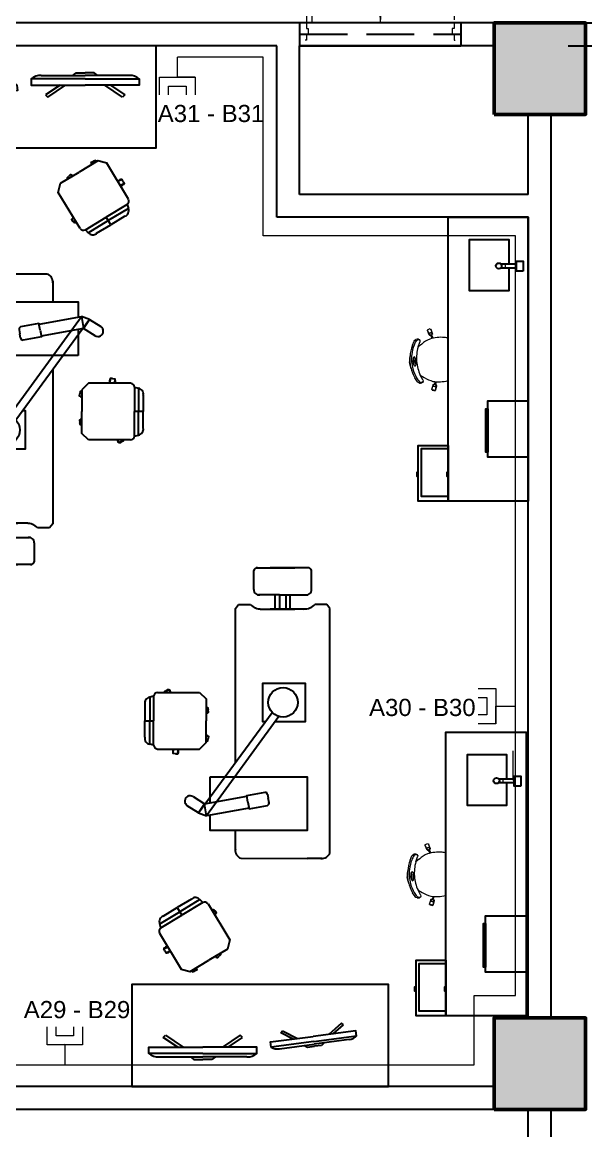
# Model space of a CAD drawing. Header units: millimetres. Extents: x 521 to 148073, y -17811 to 32040.
# Drawn here: x 51374 to 56441, y 11518 to 21481 of the extents above; entities that cross this region are included whole.
import ezdxf

# ---------------------------------------------------------------- set-up
doc = ezdxf.new("R2010")
doc.units = ezdxf.units.MM
doc.linetypes.add('DGN Style 2', pattern=[0.41784, 0.250704, -0.167136])
doc.linetypes.add('DGN Style 3', pattern=[0.584976, 0.41784, -0.167136])
for name, color, linetype, lineweight in [('ATK313', 1, 'DGN Style 2', 0), ('nabytek', 7, 'Continuous', 30), ('OAP220', 1, 'Continuous', 30), ('OAP280', 2, 'Continuous', 53), ('RC2.', 150, 'Continuous', 20)]:
    doc.layers.add(name, color=color, linetype=linetype, lineweight=lineweight)
doc.styles.add('PDF Arial', font='arial.ttf')

# ---------------------------------------------------------------- blocks, each defined once
blk = doc.blocks.new('*U27')
at = {"layer": 'ATK313', "flags": 128}
for points in [[(0.5863, 0.485), (0.5307, 0.4622), (0.5118, 0.5085), (0.4979, 0.5028), (0.4789, 0.5491), (0.4928, 0.5547), (0.4739, 0.601), (0.5294, 0.6238), (0.5863, 0.485)], [(0.5307, 0.4622), (0.4845, 0.4433), (0.729, -0.1536), (0.7753, -0.1346), (0.5307, 0.4622)], [(-0.7185, -0.0497), (-0.6629, -0.0269), (-0.6819, 0.0193), (-0.668, 0.025), (-0.687, 0.0713), (-0.7008, 0.0656), (-0.7198, 0.1119), (-0.7753, 0.0891), (-0.7185, -0.0497)], [(-0.3721, -0.6048), (-0.4184, -0.6238), (-0.6629, -0.0269), (-0.6167, -0.008), (-0.3721, -0.6048)]]:
    blk.add_lwpolyline(points, close=True, dxfattribs=at)
at = {"layer": 'ATK313'}
blk.add_arc((-0.6645, -0.0255), 0.6459, 292.36096, 22.12061, dxfattribs=at)
at = {"layer": 'ATK313', "extrusion": (0, 0, -1)}
blk.add_arc((-0.5309, 0.4643), 0.6459, 247.79626, 337.55591, dxfattribs=at)
blk = doc.blocks.new('AP1190-2_1')
at = {"layer": 'ATK313', "rotation": 67.71764840910753}
blk.add_blockref('*U27', (0.3765, 0.6836), dxfattribs=at)
blk = doc.blocks.new('*U25')
at = {"layer": 'OAP220', "linetype": 'DGN Style 3', "lineweight": 30}
blk.add_line((0.6685, -0.4092), (-0.1296, 0.7531), dxfattribs=at)
at = {"layer": 'ATK313', "rotation": 214.477440899856}
blk.add_blockref('AP1190-2_1', (-0.0884, 0.7814), dxfattribs=at)
blk = doc.blocks.new('AP1190')
at = {"layer": 'OAP220', "linetype": 'DGN Style 3', "lineweight": 30, "rotation": 55.52255910014399}
blk.add_blockref('*U25', (0.6942, -0.2195), dxfattribs=at)
blk = doc.blocks.new('*U114')
at = {"layer": 'nabytek'}
for p, q in [((-58.2, 2137.3), (-58.2, 2306.6)), ((-33.4, 2330.6), (312.2, 2330.6)), ((435.9, 2330.6), (90.3, 2330.6)), ((460.7, 2137.3), (460.7, 2306.6)), ((-224.1, 1966.3), (-195.1, 2000.8)), ((-195.1, 2000.8), (-87.8, 2000.8)), ((132.8, 2087.1), (-16, 2087.1)), ((132.8, 1961), (132.8, 2087.1)), ((172.3, 2087.1), (132.8, 2087.1)), ((172.3, 2087.1), (172.3, 1961)), ((172.3, 2087.1), (312.2, 2087.1)), ((230.2, 2087.1), (230.2, 1961)), ((269.8, 1961), (269.8, 2087.1)), ((269.8, 2087.1), (418.5, 2087.1)), ((597.6, 2000.8), (490.3, 2000.8)), ((626.6, 1966.3), (597.6, 2000.8)), ((-224.1, 579.7), (-224.1, 1966.3)), ((-0.5, 1961), (312.2, 1961)), ((403.1, 1961), (90.3, 1961)), ((90.3, 1961), (269.8, 1961)), ((312.2, 1961), (132.8, 1961)), ((172.3, 1961), (204.6, 1961)), ((626.6, -229.5), (626.6, 1966.3)), ((-924.2, 1211.9), (-545.9, 1211.9)), ((-815.2, 1235.2), (-808.8, 1215.3)), ((-807.6, 1211.9), (-808.8, 1215.3)), ((-545.9, 1211.9), (-484.9, 1153.1)), ((-1037.7, 1105.9), (-1037.7, 957.1)), ((-959, 1177), (-994.2, 1167.8)), ((-994.2, 1167.8), (-994.2, 957.1)), ((-959, 1177), (-959, 957.1)), ((-484.9, 1153.1), (-484.9, 957.1)), ((-553.8, 128.4), (106.6, 1032.5)), ((-473.2, 1074.8), (-468.9, 1054.4)), ((-464.6, 1033.9), (-468.9, 1054.4)), ((-1037.7, 808.4), (-1037.7, 957.1)), ((-1037.7, 957.1), (-959, 957.1)), ((-994.2, 746.4), (-994.2, 957.1)), ((-959, 737.3), (-959, 957.1)), ((-484.9, 761.1), (-484.9, 957.1)), ((167.8, 994.6), (-482.2, 101.9)), ((-471.5, 777.3), (-468.4, 798)), ((-465.3, 818.7), (-468.4, 798)), ((-959, 737.3), (-994.2, 746.4)), ((-924.2, 702.4), (-545.9, 702.4)), ((-545.9, 702.4), (-484.9, 761.1)), ((-451.3, 369.2), (-451.3, 452.2)), ((-451.3, 452.2), (-424.9, 452.2)), ((-224.1, 452.2), (-224.1, 456.4)), ((-501.9, 210.1), (-120.5, 279.6)), ((-482.2, 101.9), (-501.9, 210.1)), ((65.5, 296.1), (72.2, 259.3)), ((78.9, 222.5), (72.2, 259.3)), ((-553.8, 128.4), (-482.2, 101.9)), ((-100.8, 171.4), (-482.2, 101.9)), ((-99.9, 166.4), (-100.8, 171.4)), ((-224.1, -219), (-224.1, -29.1)), ((-174, -279.5), (421.4, -279.6)), ((555.4, -279.6), (421.4, -279.6)), ((-618.7, -645.2), (-746.1, -721.9)), ((-543.2, -650.5), (-723.7, -759.2)), ((-517.2, -675.9), (-705.5, -789.3)), ((-517.2, -675.9), (-543.2, -650.5)), ((-469.3, -687.8), (-274.2, -1011.8)), ((-904.2, -867.8), (-723.7, -759.2)), ((-893.9, -902.7), (-705.5, -789.3)), ((-873.6, -798.6), (-746.1, -721.9)), ((-746.1, -721.9), (-705.5, -789.3)), ((-409.2, -787.7), (-406.8, -784.9)), ((-393.1, -769.1), (-406.8, -784.9)), ((-893.9, -902.7), (-904.2, -867.8)), ((-905.8, -950.6), (-710.7, -1274.6)), ((-293.1, -1094.4), (-461, -1195.5)), ((-274.2, -1011.8), (-293.1, -1094.4)), ((-628.9, -1296.6), (-461, -1195.5)), ((-384.8, -1173.3), (-369.4, -1159.1)), ((-354.1, -1144.8), (-369.4, -1159.1)), ((-710.7, -1274.6), (-628.9, -1296.6)), ((-608.1, -1299.7), (-588.8, -1291.7)), ((-569.5, -1283.7), (-588.8, -1291.7)), ((729.8, -1760.6), (616.6, -1861.3)), ((654.9, -1856.3), (749, -1775.1)), ((749, -1775.1), (729.8, -1760.6)), ((-872.5, -1889.6), (-851.1, -1868.6)), ((-742.2, -1975.4), (-872.5, -1889.6)), ((-851.1, -1868.6), (-693.8, -1975.4)), ((-180.9, -1868.6), (-338.1, -1975.4)), ((-289.7, -1975.4), (-159.4, -1889.6)), ((-159.4, -1889.6), (-180.9, -1868.6)), ((91.6, -1930.1), (476.1, -1879.7)), ((185.4, -1848.9), (200.2, -1830)), ((297.2, -1903.2), (185.4, -1848.9)), ((200.2, -1830), (335.5, -1898.2)), ((860.5, -1829.4), (476.1, -1879.7)), ((-1002.4, -1975.4), (-516, -1975.4)), ((-29.6, -1975.4), (-516, -1975.4)), ((171.9, -1990.6), (485.2, -1949.5)), ((396.4, -1961.1), (424.1, -1977.3)), ((424.1, -1977.3), (487.8, -1969)), ((798.5, -1908.4), (485.2, -1949.5)), ((551.4, -1960.6), (487.8, -1969)), ((574, -1937.9), (551.4, -1960.6)), ((-912.5, -2063.6), (-516, -2063.6)), ((-628.3, -2063.6), (-596.5, -2088.3)), ((-596.5, -2088.3), (-516, -2088.3)), ((-119.5, -2063.6), (-516, -2063.6)), ((-435.5, -2088.3), (-516, -2088.3)), ((-403.7, -2063.6), (-435.5, -2088.3))]:
    blk.add_line(p, q, dxfattribs=at)
for points in [[(43.4, 945.9), (23.7, 945.9), (23.7, 1296), (405, 1296), (405, 945.9), (132.4, 945.9)], [(-853.5, 1211.9), (-856.7, 1221.8), (-815.2, 1235.2), (-808.8, 1215.3)], [(-807.6, 1211.9), (-808.8, 1215.3)], [(-485.2, 1029.5), (-464.6, 1033.9), (-468.9, 1054.4)], [(-484.9, 1072.4), (-473.2, 1074.8), (-468.9, 1054.4)], [(-484.9, 821.7), (-465.3, 818.7), (-468.4, 798)], [(-484.9, 779.4), (-471.5, 777.3), (-468.4, 798)], [(-761.6, 660.1), (-782.5, 661.1), (-780.4, 702.4)], [(-761.6, 660.1), (-740.7, 659.1), (-738.5, 702.4)], [(-424.9, 452.2), (421.4, 452.2), (421.4, -29.1), (-451.3, -29.1), (-451.3, 107.5)], [(-451.3, 219.3), (-451.3, 369.2)], [(-110.7, 225.9), (-121.6, 285.5), (42.8, 315.5)], [(-604.3, 275.2), (-501.9, 210.1), (-553.8, 128.4), (-656.2, 193.5)], [(-110.7, 225.9), (-99.9, 166.4), (64.5, 196.3)], [(65.5, 296.1), (72.2, 259.3)], [(78.9, 222.5), (72.2, 259.3)], [(-432.8, -748.4), (-426, -740.5), (-393.1, -769.1), (-406.8, -784.9)], [(-409.2, -787.7), (-406.8, -784.9)], [(-858.2, -1111.7), (-868.1, -1093.2), (-831.7, -1073.7)], [(-858.2, -1111.7), (-848.3, -1130.1), (-810.1, -1109.6)], [(-399.1, -1157.9), (-384.8, -1173.3), (-369.4, -1159.1)], [(-362.3, -1136.1), (-354.1, -1144.8), (-369.4, -1159.1)], [(-613.3, -1287.2), (-608.1, -1299.7), (-588.8, -1291.7)], [(-577, -1265.4), (-569.5, -1283.7), (-588.8, -1291.7)], [(482, -1925), (97.6, -1975.4), (91.6, -1930.1), (476.1, -1879.7)], [(482, -1925), (866.4, -1874.6), (860.5, -1829.4), (476.1, -1879.7)], [(-516, -2032.6), (-1002.4, -2032.6), (-1002.4, -1975.4), (-516, -1975.4)], [(-516, -2032.6), (-29.6, -2032.6), (-29.6, -1975.4), (-516, -1975.4)]]:
    blk.add_lwpolyline(points, dxfattribs=at)
blk.add_lwpolyline([(-1154, -2330.9), (1154, -2330.9), (1154, -1412.1), (-1154, -1412.1)], close=True, dxfattribs=at)
blk.add_circle((204.6, 1122.2), 132.9, dxfattribs=at)
for centre, radius, start, end in [((-29.2, 2301.5), 29.4, 81.94069, 170.02814), ((431.8, 2301.5), 29.4, 9.97186, 98.05931), ((-10, 2135), 48.2, 177.17227, 277.15191), ((412.5, 2135), 48.2, 262.84809, 2.82773), ((4.6, 2087.9), 127, 223.30853, 272.32265), ((397.9, 2087.9), 127, 267.67735, 316.69147), ((-919.4, 1172.2), 39.9, 96.84241, 173.15759), ((-826.5, 1199.5), 36, 75.97418, 139.9989), ((-985.1, 1115.1), 53.5, 99.83379, 189.94709), ((-488.2, 1040.5), 36, 69.91397, 84.77013), ((-492.1, 1059.2), 36, 283.38062, 313.9387), ((-985.1, 799.1), 53.5, 170.05291, 260.16621), ((-491.3, 791.8), 36, 49.41523, 79.75122), ((-919.4, 742), 39.9, 186.84241, 263.15759), ((-750.9, 681.5), 36, 145.13724, 209.16196), ((-770, 682.4), 36, 325.13724, 29.16196), ((-488.5, 810.7), 36, 275.65957, 293.43995), ((-546.5, 764.1), 61.7, 357.26766, 2.73234), ((40.6, 290), 25.6, 6.90443, 85.02425), ((-630.3, 234.3), 48.4, 57.58337, 237.58337), ((53.5, 219.4), 25.6, 295.63371, 13.75353), ((-150.3, -208.9), 74.5, 172.18687, 251.43755), ((556, -205.8), 74.5, 262.18687, 341.43755), ((-583.6, -685.5), 53.5, 40.88024, 130.99353), ((-500.8, -712.3), 39.9, 37.88885, 114.20403), ((-429.5, -777.9), 36, 17.02062, 81.04534), ((-854.3, -848.5), 53.5, 111.09935, 201.21265), ((-869.4, -934.2), 39.9, 127.88885, 204.20403), ((-834.4, -1109.7), 36, 86.18368, 150.20841), ((-843.4, -1092.9), 36, 266.18368, 330.20841), ((-377.2, -1136.6), 36, 224.42707, 254.98514), ((-391.2, -1149.7), 36, 10.96041, 25.81658), ((-658.2, -1242.3), 61.7, 298.3141, 303.77878), ((-588.3, -1268), 36, 216.70601, 234.48639), ((-605.9, -1275.3), 36, 350.46167, 20.79766), ((790.8, -1808), 100.8, 274.39525, 318.5955), ((153.4, -1891.5), 100.8, 236.33673, 280.53698), ((-919.3, -1937.4), 126.4, 228.87062, 273.07086), ((-112.7, -1937.4), 126.4, 266.92914, 311.12938)]:
    blk.add_arc(centre, radius, start, end, dxfattribs=at)
blk = doc.blocks.new('*U113')
at = {"layer": 'nabytek', "color": 0, "linetype": 'ByBlock', "lineweight": -2, "transparency": 16777216}
blk.add_blockref('*U114', (0, 0), dxfattribs=at)
blk = doc.blocks.new('*U117')
at = {"layer": 'nabytek'}
for p, q in [((-58.2, 2137.3), (-58.2, 2306.6)), ((-33.4, 2330.6), (312.2, 2330.6)), ((435.9, 2330.6), (90.3, 2330.6)), ((460.7, 2137.3), (460.7, 2306.6)), ((-224.1, 1966.3), (-195.1, 2000.8)), ((-195.1, 2000.8), (-87.8, 2000.8)), ((132.8, 2087.1), (-16, 2087.1)), ((132.8, 1961), (132.8, 2087.1)), ((172.3, 2087.1), (132.8, 2087.1)), ((172.3, 2087.1), (172.3, 1961)), ((172.3, 2087.1), (312.2, 2087.1)), ((230.2, 2087.1), (230.2, 1961)), ((269.8, 1961), (269.8, 2087.1)), ((269.8, 2087.1), (418.5, 2087.1)), ((597.6, 2000.8), (490.3, 2000.8)), ((626.6, 1966.3), (597.6, 2000.8)), ((-224.1, 579.7), (-224.1, 1966.3)), ((-0.5, 1961), (312.2, 1961)), ((403.1, 1961), (90.3, 1961)), ((90.3, 1961), (269.8, 1961)), ((312.2, 1961), (132.8, 1961)), ((172.3, 1961), (204.6, 1961)), ((626.6, -229.5), (626.6, 1966.3)), ((-924.2, 1211.9), (-545.9, 1211.9)), ((-815.2, 1235.2), (-808.8, 1215.3)), ((-807.6, 1211.9), (-808.8, 1215.3)), ((-545.9, 1211.9), (-484.9, 1153.1)), ((-1037.7, 1105.9), (-1037.7, 957.1)), ((-959, 1177), (-994.2, 1167.8)), ((-994.2, 1167.8), (-994.2, 957.1)), ((-959, 1177), (-959, 957.1)), ((-484.9, 1153.1), (-484.9, 957.1)), ((-553.8, 128.4), (106.6, 1032.5)), ((-473.2, 1074.8), (-468.9, 1054.4)), ((-464.6, 1033.9), (-468.9, 1054.4)), ((-1037.7, 808.4), (-1037.7, 957.1)), ((-1037.7, 957.1), (-959, 957.1)), ((-994.2, 746.4), (-994.2, 957.1)), ((-959, 737.3), (-959, 957.1)), ((-484.9, 761.1), (-484.9, 957.1)), ((167.8, 994.6), (-482.2, 101.9)), ((-471.5, 777.3), (-468.4, 798)), ((-465.3, 818.7), (-468.4, 798)), ((-959, 737.3), (-994.2, 746.4)), ((-924.2, 702.4), (-545.9, 702.4)), ((-545.9, 702.4), (-484.9, 761.1)), ((-451.3, 369.2), (-451.3, 452.2)), ((-451.3, 452.2), (-424.9, 452.2)), ((-224.1, 452.2), (-224.1, 456.4)), ((-501.9, 210.1), (-120.5, 279.6)), ((-482.2, 101.9), (-501.9, 210.1)), ((65.5, 296.1), (72.2, 259.3)), ((78.9, 222.5), (72.2, 259.3)), ((-553.8, 128.4), (-482.2, 101.9)), ((-100.8, 171.4), (-482.2, 101.9)), ((-99.9, 166.4), (-100.8, 171.4)), ((-224.1, -219), (-224.1, -29.1)), ((-174, -279.5), (421.4, -279.6)), ((555.4, -279.6), (421.4, -279.6)), ((-618.7, -645.2), (-746.1, -721.9)), ((-543.2, -650.5), (-723.7, -759.2)), ((-517.2, -675.9), (-705.5, -789.3)), ((-517.2, -675.9), (-543.2, -650.5)), ((-469.3, -687.8), (-274.2, -1011.8)), ((-904.2, -867.8), (-723.7, -759.2)), ((-893.9, -902.7), (-705.5, -789.3)), ((-873.6, -798.6), (-746.1, -721.9)), ((-746.1, -721.9), (-705.5, -789.3)), ((-409.2, -787.7), (-406.8, -784.9)), ((-393.1, -769.1), (-406.8, -784.9)), ((-893.9, -902.7), (-904.2, -867.8)), ((-905.8, -950.6), (-710.7, -1274.6)), ((-293.1, -1094.4), (-461, -1195.5)), ((-274.2, -1011.8), (-293.1, -1094.4)), ((-628.9, -1296.6), (-461, -1195.5)), ((-384.8, -1173.3), (-369.4, -1159.1)), ((-354.1, -1144.8), (-369.4, -1159.1)), ((-710.7, -1274.6), (-628.9, -1296.6)), ((-608.1, -1299.7), (-588.8, -1291.7)), ((-569.5, -1283.7), (-588.8, -1291.7)), ((729.8, -1760.6), (616.6, -1861.3)), ((654.9, -1856.3), (749, -1775.1)), ((749, -1775.1), (729.8, -1760.6)), ((-872.5, -1889.6), (-851.1, -1868.6)), ((-742.2, -1975.4), (-872.5, -1889.6)), ((-851.1, -1868.6), (-693.8, -1975.4)), ((-180.9, -1868.6), (-338.1, -1975.4)), ((-289.7, -1975.4), (-159.4, -1889.6)), ((-159.4, -1889.6), (-180.9, -1868.6)), ((91.6, -1930.1), (476.1, -1879.7)), ((185.4, -1848.9), (200.2, -1830)), ((297.2, -1903.2), (185.4, -1848.9)), ((200.2, -1830), (335.5, -1898.2)), ((860.5, -1829.4), (476.1, -1879.7)), ((-1002.4, -1975.4), (-516, -1975.4)), ((-29.6, -1975.4), (-516, -1975.4)), ((171.9, -1990.6), (485.2, -1949.5)), ((396.4, -1961.1), (424.1, -1977.3)), ((424.1, -1977.3), (487.8, -1969)), ((798.5, -1908.4), (485.2, -1949.5)), ((551.4, -1960.6), (487.8, -1969)), ((574, -1937.9), (551.4, -1960.6)), ((-912.5, -2063.6), (-516, -2063.6)), ((-628.3, -2063.6), (-596.5, -2088.3)), ((-596.5, -2088.3), (-516, -2088.3)), ((-119.5, -2063.6), (-516, -2063.6)), ((-435.5, -2088.3), (-516, -2088.3)), ((-403.7, -2063.6), (-435.5, -2088.3))]:
    blk.add_line(p, q, dxfattribs=at)
for points in [[(43.4, 945.9), (23.7, 945.9), (23.7, 1296), (405, 1296), (405, 945.9), (132.4, 945.9)], [(-853.5, 1211.9), (-856.7, 1221.8), (-815.2, 1235.2), (-808.8, 1215.3)], [(-807.6, 1211.9), (-808.8, 1215.3)], [(-485.2, 1029.5), (-464.6, 1033.9), (-468.9, 1054.4)], [(-484.9, 1072.4), (-473.2, 1074.8), (-468.9, 1054.4)], [(-484.9, 821.7), (-465.3, 818.7), (-468.4, 798)], [(-484.9, 779.4), (-471.5, 777.3), (-468.4, 798)], [(-761.6, 660.1), (-782.5, 661.1), (-780.4, 702.4)], [(-761.6, 660.1), (-740.7, 659.1), (-738.5, 702.4)], [(-424.9, 452.2), (421.4, 452.2), (421.4, -29.1), (-451.3, -29.1), (-451.3, 107.5)], [(-451.3, 219.3), (-451.3, 369.2)], [(-110.7, 225.9), (-121.6, 285.5), (42.8, 315.5)], [(-604.3, 275.2), (-501.9, 210.1), (-553.8, 128.4), (-656.2, 193.5)], [(-110.7, 225.9), (-99.9, 166.4), (64.5, 196.3)], [(65.5, 296.1), (72.2, 259.3)], [(78.9, 222.5), (72.2, 259.3)], [(-432.8, -748.4), (-426, -740.5), (-393.1, -769.1), (-406.8, -784.9)], [(-409.2, -787.7), (-406.8, -784.9)], [(-858.2, -1111.7), (-868.1, -1093.2), (-831.7, -1073.7)], [(-858.2, -1111.7), (-848.3, -1130.1), (-810.1, -1109.6)], [(-399.1, -1157.9), (-384.8, -1173.3), (-369.4, -1159.1)], [(-362.3, -1136.1), (-354.1, -1144.8), (-369.4, -1159.1)], [(-613.3, -1287.2), (-608.1, -1299.7), (-588.8, -1291.7)], [(-577, -1265.4), (-569.5, -1283.7), (-588.8, -1291.7)], [(482, -1925), (97.6, -1975.4), (91.6, -1930.1), (476.1, -1879.7)], [(482, -1925), (866.4, -1874.6), (860.5, -1829.4), (476.1, -1879.7)], [(-516, -2032.6), (-1002.4, -2032.6), (-1002.4, -1975.4), (-516, -1975.4)], [(-516, -2032.6), (-29.6, -2032.6), (-29.6, -1975.4), (-516, -1975.4)]]:
    blk.add_lwpolyline(points, dxfattribs=at)
blk.add_lwpolyline([(-1154, -2330.9), (1154, -2330.9), (1154, -1412.1), (-1154, -1412.1)], close=True, dxfattribs=at)
blk.add_circle((204.6, 1122.2), 132.9, dxfattribs=at)
for centre, radius, start, end in [((-29.2, 2301.5), 29.4, 81.94069, 170.02814), ((431.8, 2301.5), 29.4, 9.97186, 98.05931), ((-10, 2135), 48.2, 177.17227, 277.15191), ((412.5, 2135), 48.2, 262.84809, 2.82773), ((4.6, 2087.9), 127, 223.30853, 272.32265), ((397.9, 2087.9), 127, 267.67735, 316.69147), ((-919.4, 1172.2), 39.9, 96.84241, 173.15759), ((-826.5, 1199.5), 36, 75.97418, 139.9989), ((-985.1, 1115.1), 53.5, 99.83379, 189.94709), ((-488.2, 1040.5), 36, 69.91397, 84.77013), ((-492.1, 1059.2), 36, 283.38062, 313.9387), ((-985.1, 799.1), 53.5, 170.05291, 260.16621), ((-491.3, 791.8), 36, 49.41523, 79.75122), ((-919.4, 742), 39.9, 186.84241, 263.15759), ((-750.9, 681.5), 36, 145.13724, 209.16196), ((-770, 682.4), 36, 325.13724, 29.16196), ((-488.5, 810.7), 36, 275.65957, 293.43995), ((-546.5, 764.1), 61.7, 357.26766, 2.73234), ((40.6, 290), 25.6, 6.90443, 85.02425), ((-630.3, 234.3), 48.4, 57.58337, 237.58337), ((53.5, 219.4), 25.6, 295.63371, 13.75353), ((-150.3, -208.9), 74.5, 172.18687, 251.43755), ((556, -205.8), 74.5, 262.18687, 341.43755), ((-583.6, -685.5), 53.5, 40.88024, 130.99353), ((-500.8, -712.3), 39.9, 37.88885, 114.20403), ((-429.5, -777.9), 36, 17.02062, 81.04534), ((-854.3, -848.5), 53.5, 111.09935, 201.21265), ((-869.4, -934.2), 39.9, 127.88885, 204.20403), ((-834.4, -1109.7), 36, 86.18368, 150.20841), ((-843.4, -1092.9), 36, 266.18368, 330.20841), ((-377.2, -1136.6), 36, 224.42707, 254.98514), ((-391.2, -1149.7), 36, 10.96041, 25.81658), ((-658.2, -1242.3), 61.7, 298.3141, 303.77878), ((-588.3, -1268), 36, 216.70601, 234.48639), ((-605.9, -1275.3), 36, 350.46167, 20.79766), ((790.8, -1808), 100.8, 274.39525, 318.5955), ((153.4, -1891.5), 100.8, 236.33673, 280.53698), ((-919.3, -1937.4), 126.4, 228.87062, 273.07086), ((-112.7, -1937.4), 126.4, 266.92914, 311.12938)]:
    blk.add_arc(centre, radius, start, end, dxfattribs=at)
blk = doc.blocks.new('*U116')
at = {"layer": 'nabytek', "color": 0, "linetype": 'ByBlock', "lineweight": -2, "transparency": 16777216}
blk.add_blockref('*U117', (0, 0), dxfattribs=at)

msp = doc.modelspace()

# ---------------------------------------------------------------- linework, layer by layer
at = {"layer": 'nabytek'}
for p, q in [((55059.8, 18178.1), (55086, 18171.9)), ((55039.5, 13551.3), (55065.8, 13545.1))]:
    msp.add_line(p, q, dxfattribs=at)
for points in [[(55924.4, 17177.4), (55204, 17177.4), (55204, 19727), (55924.4, 19727)], [(55877.4, 19241.9), (55817, 19241.9), (55817, 19332.6), (55877.4, 19332.6)], [(55924.4, 17571.3), (55559.8, 17571.3), (55559.8, 18076.9), (55924.4, 18076.9)], [(55559.8, 17615.9), (55543, 17615.9), (55543, 18006.3), (55559.8, 18006.3)], [(55204, 17177.4), (54935.3, 17177.4), (54935.3, 17677.1), (55204, 17677.1)], [(55204, 17218.6), (54963.3, 17218.6), (54963.3, 17649.1), (55204, 17649.1)], [(54935.3, 17434.9), (54921.5, 17434.9), (54921.5, 17402), (54935.3, 17402)], [(55204, 17434.9), (55190.3, 17434.9), (55190.3, 17402), (55204, 17402)], [(55904.2, 12550.6), (55183.8, 12550.6), (55183.8, 15100.3), (55904.2, 15100.3)], [(55857.2, 14615.2), (55796.7, 14615.2), (55796.7, 14705.8), (55857.2, 14705.8)], [(55539.5, 12989.1), (55522.7, 12989.1), (55522.7, 13379.5), (55539.5, 13379.5)], [(55904.2, 12944.5), (55539.5, 12944.5), (55539.5, 13450.1), (55904.2, 13450.1)], [(55183.8, 12550.6), (54915, 12550.6), (54915, 13050.4), (55183.8, 13050.4)], [(55183.8, 12591.8), (54943, 12591.8), (54943, 13022.4), (55183.8, 13022.4)], [(54915, 12808.1), (54901.3, 12808.1), (54901.3, 12775.2), (54915, 12775.2)], [(55183.8, 12808.1), (55170, 12808.1), (55170, 12775.2), (55183.8, 12775.2)]]:
    msp.add_lwpolyline(points, close=True, dxfattribs=at)
for points in [[(55748.9, 19270.2), (55748.9, 19066.6), (55396.4, 19066.6), (55396.4, 19526.9), (55748.9, 19526.9), (55748.9, 19307.9)], [(55817, 19270.2), (55674.2, 19270.2)], [(55677, 19307.9), (55817, 19307.9)], [(55728.7, 14643.4), (55728.7, 14439.8), (55376.1, 14439.8), (55376.1, 14900.1), (55728.7, 14900.1), (55728.7, 14681.1)], [(55656.7, 14681.1), (55796.7, 14681.1)], [(55796.7, 14643.4), (55653.9, 14643.4)]]:
    msp.add_lwpolyline(points, dxfattribs=at)
at = {"layer": 'nabytek', "lineweight": 13}
for points in [[(55016.6, 18708.8), (55016.6, 18711.3), (55018.4, 18713.2)], [(55031.8, 18671.3), (55016.6, 18708.8), (55037.4, 18666.3)], [(55017.1, 18716.3), (55042.1, 18726.4)], [(55037.4, 18666.3), (55040, 18667.3), (55051.2, 18671.9), (55062.4, 18676.4)], [(55063, 18684), (55047.8, 18721.5), (55062.4, 18676.4)], [(55058.7, 18639), (55048.2, 18665.5)], [(55067.6, 18641.1), (55055.7, 18668.8)], [(55063, 18684), (55063, 18681.4), (55061.1, 18679.6)], [(54881.8, 18576.7), (54898.5, 18614.7), (54904.2, 18622.9), (54914.3, 18629.4)], [(54881.8, 18576.7), (54898.5, 18614.7), (54904.2, 18622.9), (54914.3, 18629.4)], [(54933.3, 18561.6), (54948.6, 18605.3)], [(54933.3, 18561.6), (54948.6, 18605.3)], [(54966.1, 18587.1), (54933.3, 18561.6)], [(54966.1, 18587.1), (54933.3, 18561.6)], [(54945, 18623.8), (54949.3, 18619.9)], [(54945, 18623.8), (54949.3, 18619.9)], [(54949.8, 18617.7), (54948.6, 18605.3)], [(54949.8, 18617.7), (54948.6, 18605.3)], [(54868.4, 18379.3), (54861.1, 18428.2), (54860.8, 18477.5)], [(54861.1, 18428.2), (54860.8, 18477.5)], [(54868.4, 18379.3), (54861.1, 18428.2), (54860.8, 18477.5)], [(54861.1, 18428.2), (54860.8, 18477.5)], [(54861.9, 18491.5), (54862, 18491.4)], [(54861.9, 18491.5), (54862, 18491.4)], [(54887.8, 18444.5), (54893.4, 18447.6)], [(54895.6, 18421.2), (54888.4, 18424.2), (54887.9, 18427.5), (54893.6, 18445.6)], [(54888.1, 18447.5), (54893.3, 18447.9)], [(54892.9, 18451.2), (54888.5, 18450.9)], [(54891.1, 18462.4), (54894.8, 18469.3), (54900.1, 18472.4), (54905.4, 18467.3), (54909, 18452.4)], [(54891.1, 18462.4), (54894.8, 18469.3), (54900.1, 18472.4), (54905.4, 18467.3), (54909, 18452.4)], [(54891.1, 18462.4), (54894.9, 18430.8)], [(54891.1, 18462.4), (54894.9, 18430.8)], [(54900.1, 18472.4), (54905.4, 18467.3), (54900.1, 18472.4), (54894.8, 18469.3)], [(54900.1, 18472.4), (54905.4, 18467.3), (54900.1, 18472.4), (54894.8, 18469.3)], [(54905.4, 18467.3), (54909, 18452.4)], [(54905.4, 18467.3), (54909, 18452.4)], [(54911.2, 18432), (54909, 18452.4)], [(54909, 18452.4), (54911.2, 18432), (54912.2, 18411.5)], [(54911.2, 18432), (54909, 18452.4)], [(54909, 18452.4), (54911.2, 18432), (54912.2, 18411.5)], [(54912.2, 18411.5), (54911.2, 18432)], [(54912.2, 18411.5), (54911.2, 18432)], [(54868.4, 18379.3), (54861.1, 18428.2)], [(54868.4, 18379.3), (54861.1, 18428.2)], [(54871.7, 18365.8), (54868.4, 18379.3)], [(54871.7, 18365.8), (54868.4, 18379.3)], [(54895.8, 18417.6), (54889.7, 18417.2)], [(54894.9, 18430.8), (54896, 18399)], [(54894.9, 18430.8), (54896, 18399)], [(54912.2, 18411.5), (54910.9, 18396.3), (54906.5, 18390.4), (54900.7, 18392.7), (54896, 18399)], [(54912.2, 18411.5), (54910.9, 18396.3), (54906.5, 18390.4), (54900.7, 18392.7), (54896, 18399)], [(54900.7, 18392.7), (54896, 18399), (54900.7, 18392.7), (54906.5, 18390.4)], [(54900.7, 18392.7), (54896, 18399), (54900.7, 18392.7), (54906.5, 18390.4)], [(54912.2, 18411.5), (54910.9, 18396.3)], [(54912.2, 18411.5), (54910.9, 18396.3)], [(54944.6, 18237.5), (54933.7, 18242.4), (54926.7, 18249.6), (54904.4, 18284.6)], [(54944.6, 18237.5), (54933.7, 18242.4), (54926.7, 18249.6), (54904.4, 18284.6)], [(54974.8, 18266.6), (54952.9, 18307.4)], [(54952.9, 18307.4), (54989.3, 18287.2)], [(54974.8, 18266.6), (54952.9, 18307.4)], [(54952.9, 18307.4), (54989.3, 18287.2)], [(54977.7, 18252.3), (54974, 18247.7)], [(54977.7, 18252.3), (54974, 18247.7)], [(54974.8, 18266.6), (54977.9, 18254.5)], [(54974.8, 18266.6), (54977.9, 18254.5)], [(55086.6, 18250.4), (55081.9, 18229.8)], [(55095.5, 18249.6), (55089.9, 18227.7)], [(55066.6, 18221.5), (55057.3, 18182.1), (55071.4, 18227.3)], [(55059.8, 18178.1), (55057.7, 18179.6), (55057.3, 18182.1)], [(55071.4, 18227.3), (55074.1, 18226.7), (55085.8, 18223.9), (55097.6, 18221.1)], [(55099.4, 18213.8), (55090.1, 18174.4), (55097.6, 18221.1)], [(55096.8, 18217.8), (55098.9, 18216.3), (55099.4, 18213.8)], [(54996.3, 14082), (54996.3, 14084.6), (54998.2, 14086.4)], [(55011.5, 14044.5), (54996.3, 14082), (55017.2, 14039.6)], [(54996.9, 14089.5), (55021.8, 14099.7)], [(55017.2, 14039.6), (55019.7, 14040.6), (55030.9, 14045.2), (55042.1, 14049.7)], [(55042.8, 14057.2), (55027.5, 14094.7), (55042.1, 14049.7)], [(55042.7, 14057.2), (55042.7, 14054.6), (55040.9, 14052.8)], [(54861.5, 13949.9), (54878.2, 13988), (54884, 13996.1), (54894, 14002.6)], [(54861.5, 13949.9), (54878.2, 13988), (54884, 13996.1), (54894, 14002.6)], [(54913, 13934.9), (54928.3, 13978.5)], [(54913, 13934.9), (54928.3, 13978.5)], [(54945.8, 13960.4), (54913, 13934.9)], [(54945.8, 13960.4), (54913, 13934.9)], [(54924.7, 13997.1), (54929, 13993.1)], [(54924.7, 13997.1), (54929, 13993.1)], [(54929.6, 13990.9), (54928.3, 13978.5)], [(54929.6, 13990.9), (54928.3, 13978.5)], [(55038.5, 14012.3), (55028, 14038.7)], [(55047.3, 14014.4), (55035.5, 14042)], [(54848.1, 13752.6), (54840.8, 13801.4), (54840.5, 13850.7)], [(54840.8, 13801.4), (54840.5, 13850.7)], [(54848.1, 13752.6), (54840.8, 13801.4), (54840.5, 13850.7)], [(54840.8, 13801.4), (54840.5, 13850.7)], [(54841.7, 13864.7), (54841.7, 13864.7)], [(54841.7, 13864.7), (54841.7, 13864.7)], [(54848.1, 13752.6), (54840.8, 13801.4)], [(54848.1, 13752.6), (54840.8, 13801.4)], [(54851.4, 13739), (54848.1, 13752.6)], [(54851.4, 13739), (54848.1, 13752.6)], [(54867.5, 13817.7), (54873.1, 13820.9)], [(54875.4, 13794.4), (54868.1, 13797.4), (54867.7, 13800.8), (54873.4, 13818.8)], [(54867.8, 13820.7), (54873.1, 13821.1)], [(54872.6, 13824.4), (54868.3, 13824.1)], [(54875.6, 13790.9), (54869.4, 13790.4)], [(54870.9, 13835.6), (54874.5, 13842.5), (54879.9, 13845.6), (54885.1, 13840.6), (54888.8, 13825.7)], [(54870.9, 13835.6), (54874.5, 13842.5), (54879.9, 13845.6), (54885.1, 13840.6), (54888.8, 13825.7)], [(54870.9, 13835.6), (54874.6, 13804)], [(54870.9, 13835.6), (54874.6, 13804)], [(54879.9, 13845.6), (54885.1, 13840.6), (54879.9, 13845.6), (54874.5, 13842.5)], [(54879.9, 13845.6), (54885.1, 13840.6), (54879.9, 13845.6), (54874.5, 13842.5)], [(54874.6, 13804), (54875.8, 13772.2)], [(54874.6, 13804), (54875.8, 13772.2)], [(54891.9, 13784.8), (54890.6, 13769.5), (54886.2, 13763.7), (54880.5, 13765.9), (54875.8, 13772.2)], [(54891.9, 13784.8), (54890.6, 13769.5), (54886.2, 13763.7), (54880.5, 13765.9), (54875.8, 13772.2)], [(54880.5, 13765.9), (54875.8, 13772.2), (54880.5, 13765.9), (54886.2, 13763.7)], [(54880.5, 13765.9), (54875.8, 13772.2), (54880.5, 13765.9), (54886.2, 13763.7)], [(54885.1, 13840.6), (54888.8, 13825.7)], [(54885.1, 13840.6), (54888.8, 13825.7)], [(54890.9, 13805.3), (54888.8, 13825.7)], [(54888.8, 13825.7), (54890.9, 13805.3), (54891.9, 13784.8)], [(54890.9, 13805.3), (54888.8, 13825.7)], [(54888.8, 13825.7), (54890.9, 13805.3), (54891.9, 13784.8)], [(54891.9, 13784.8), (54890.6, 13769.5)], [(54891.9, 13784.8), (54890.6, 13769.5)], [(54891.9, 13784.8), (54890.9, 13805.3)], [(54891.9, 13784.8), (54890.9, 13805.3)], [(54924.3, 13610.7), (54913.4, 13615.6), (54906.5, 13622.8), (54884.1, 13657.8)], [(54924.3, 13610.7), (54913.4, 13615.6), (54906.5, 13622.8), (54884.1, 13657.8)], [(54954.5, 13639.8), (54932.7, 13680.6)], [(54932.7, 13680.6), (54969, 13660.5)], [(54954.5, 13639.8), (54932.7, 13680.6)], [(54932.7, 13680.6), (54969, 13660.5)], [(54957.5, 13625.5), (54953.8, 13620.9)], [(54957.5, 13625.5), (54953.8, 13620.9)], [(54954.5, 13639.8), (54957.7, 13627.7)], [(54954.5, 13639.8), (54957.7, 13627.7)], [(55046.3, 13594.7), (55037, 13555.4), (55051.1, 13600.5)], [(55039.5, 13551.3), (55037.4, 13552.8), (55037, 13555.4)], [(55051.1, 13600.5), (55053.8, 13599.9), (55065.6, 13597.1), (55077.3, 13594.4)], [(55066.4, 13623.6), (55061.7, 13603)], [(55075.2, 13622.9), (55069.6, 13600.9)], [(55079.1, 13587), (55069.8, 13547.6), (55077.3, 13594.4)], [(55076.6, 13591.1), (55078.7, 13589.5), (55079.1, 13587)]]:
    msp.add_lwpolyline(points, dxfattribs=at)
at = {"layer": 'nabytek'}
for centre in [(55658.4, 19290.3), (55638.2, 14663.6)]:
    msp.add_circle(centre, 25.6, dxfattribs=at)
at = {"layer": 'nabytek', "lineweight": 13}
for centre, radius, start, end in [((54931.1, 18579), 53.2, 83.68684, 108.51431), ((54931.1, 18579), 53.2, 83.68684, 108.51431), ((55149.5, 18379.9), 276.7, 113.79643, 131.50671), ((55149.5, 18379.9), 276.7, 113.79643, 131.50671), ((55138.4, 18319.7), 329.1, 84.29163, 107.79475), ((55138.4, 18319.7), 329.1, 84.29163, 107.79475), ((55158.6, 18472.4), 175.2, 74.96901, 85.88782), ((55158.6, 18472.4), 175.2, 74.96901, 85.88782), ((55215.9, 18454), 355.9, 159.84673, 176.21963), ((55215.9, 18454), 355.9, 159.84673, 176.21963), ((55217.8, 18454), 343.9, 158.92287, 173.24183), ((55217.8, 18454), 343.9, 158.92287, 173.24183), ((55217.8, 18454), 343.9, 158.92287, 173.24183), ((55217.8, 18454), 343.9, 158.92287, 173.24183), ((55079.3, 18511.5), 194, 147.42481, 160.05013), ((55079.3, 18511.5), 194, 147.42481, 160.05013), ((55079.3, 18511.5), 194, 147.42481, 160.05013), ((55079.3, 18511.5), 194, 147.42481, 160.05013), ((54933.2, 18602.2), 22.1, 102.50772, 141.69056), ((54933.2, 18602.2), 22.1, 102.50772, 141.69056), ((54933.2, 18602.2), 22.1, 102.50772, 141.69056), ((54933.2, 18602.2), 22.1, 102.50772, 141.69056), ((55287.3, 18461.4), 368, 164.192, 184.46616), ((55287.3, 18461.4), 368, 164.192, 184.46616), ((55287.3, 18461.4), 368, 164.192, 184.46616), ((55287.3, 18461.4), 368, 164.192, 184.46616), ((54936.7, 18600), 25.2, 70.90451, 109.33569), ((54936.7, 18600), 25.2, 70.90451, 109.33569), ((54936.7, 18600), 25.2, 70.90451, 109.33569), ((54936.7, 18600), 25.2, 70.90451, 109.33569), ((55045.2, 18443.5), 189.4, 165.31848, 184.74413), ((55045.2, 18443.5), 189.4, 165.31848, 184.74413), ((55201, 18454.8), 327.1, 173.04672, 184.49223), ((55201, 18454.8), 327.1, 173.04672, 184.49223), ((55201, 18454.8), 327.1, 173.04672, 184.49223), ((55201, 18454.8), 327.1, 173.04672, 184.49223), ((54978.2, 18436.7), 90.8, 163.60658, 184.12467), ((54978.2, 18436.7), 90.8, 163.60658, 184.12467), ((55287.4, 18460.8), 368, 184.37915, 204.65323), ((55287.4, 18460.8), 368, 184.37915, 204.65323), ((55287.4, 18460.8), 368, 184.37915, 204.65323), ((55287.4, 18460.8), 368, 184.37915, 204.65323), ((55215.6, 18457.1), 355.9, 192.62555, 208.99845), ((55215.6, 18457.1), 355.9, 192.62555, 208.99845), ((55201.1, 18454.1), 327.1, 184.35295, 195.79864), ((55201.1, 18454.1), 327.1, 184.35295, 195.79864), ((55201.1, 18454.1), 327.1, 184.35295, 195.79864), ((55201.1, 18454.1), 327.1, 184.35295, 195.79864), ((55217.5, 18457.5), 343.9, 195.60335, 209.92232), ((55217.5, 18457.5), 343.9, 195.60335, 209.92232), ((55217.5, 18457.5), 343.9, 195.60335, 209.92232), ((55217.5, 18457.5), 343.9, 195.60335, 209.92232), ((54978.2, 18437.7), 90.8, 184.72103, 205.23876), ((54978.2, 18437.7), 90.8, 184.72103, 205.23876), ((55089.5, 18379.4), 194, 208.79398, 221.42144), ((55089.5, 18379.4), 194, 208.79398, 221.42144), ((55089.5, 18379.4), 194, 208.79398, 221.42144), ((55089.5, 18379.4), 194, 208.79398, 221.42144), ((54959.1, 18267.3), 22.1, 227.15462, 266.33746), ((54959.1, 18267.3), 22.1, 227.15462, 266.33746), ((54959.1, 18267.3), 22.1, 227.15462, 266.33746), ((54959.1, 18267.3), 22.1, 227.15462, 266.33746), ((54953.5, 18289.9), 53.2, 260.33216, 285.15183), ((54953.5, 18289.9), 53.2, 260.33216, 285.15183), ((54962.2, 18269.9), 25.2, 259.5095, 297.94067), ((54962.2, 18269.9), 25.2, 259.5095, 297.94067), ((54962.2, 18269.9), 25.2, 259.5095, 297.94067), ((54962.2, 18269.9), 25.2, 259.5095, 297.94067), ((55138.6, 18520.2), 276.7, 237.33904, 255.04943), ((55138.6, 18520.2), 276.7, 237.33904, 255.04943), ((55118.4, 18578), 329.1, 261.05044, 284.55355), ((55118.4, 18578), 329.1, 261.05044, 284.55355), ((55195.6, 13827.3), 355.9, 159.84673, 176.21963), ((55195.6, 13827.3), 355.9, 159.84673, 176.21963), ((55197.6, 13827.2), 343.9, 158.92287, 173.24183), ((55197.6, 13827.2), 343.9, 158.92287, 173.24183), ((55197.6, 13827.2), 343.9, 158.92287, 173.24183), ((55197.6, 13827.2), 343.9, 158.92287, 173.24183), ((55059, 13884.7), 194, 147.42481, 160.05013), ((55059, 13884.7), 194, 147.42481, 160.05013), ((55059, 13884.7), 194, 147.42481, 160.05013), ((55059, 13884.7), 194, 147.42481, 160.05013), ((54910.9, 13952.2), 53.2, 83.68684, 108.51431), ((54910.9, 13952.2), 53.2, 83.68684, 108.51431), ((54912.9, 13975.4), 22.1, 102.50772, 141.69056), ((54912.9, 13975.4), 22.1, 102.50772, 141.69056), ((54912.9, 13975.4), 22.1, 102.50772, 141.69056), ((54912.9, 13975.4), 22.1, 102.50772, 141.69056), ((54916.5, 13973.3), 25.2, 70.90451, 109.33569), ((54916.5, 13973.3), 25.2, 70.90451, 109.33569), ((54916.5, 13973.3), 25.2, 70.90451, 109.33569), ((54916.5, 13973.3), 25.2, 70.90451, 109.33569), ((55129.2, 13753.1), 276.7, 113.79643, 131.50671), ((55129.2, 13753.1), 276.7, 113.79643, 131.50671), ((55118.2, 13692.9), 329.1, 84.29163, 107.79475), ((55118.2, 13692.9), 329.1, 84.29163, 107.79475), ((55138.3, 13845.6), 175.2, 74.96901, 85.88782), ((55138.3, 13845.6), 175.2, 74.96901, 85.88782), ((55024.9, 13816.7), 189.4, 165.31848, 184.74413), ((55024.9, 13816.7), 189.4, 165.31848, 184.74413), ((55180.8, 13828.1), 327.1, 173.04672, 184.49223), ((55180.8, 13828.1), 327.1, 173.04672, 184.49223), ((55180.8, 13828.1), 327.1, 173.04672, 184.49223), ((55180.8, 13828.1), 327.1, 173.04672, 184.49223), ((55267.1, 13834.6), 368, 164.192, 184.46616), ((55267.1, 13834.6), 368, 164.192, 184.46616), ((55267.1, 13834.6), 368, 164.192, 184.46616), ((55267.1, 13834.6), 368, 164.192, 184.46616), ((55195.3, 13830.4), 355.9, 192.62555, 208.99845), ((55195.3, 13830.4), 355.9, 192.62555, 208.99845), ((55180.8, 13827.3), 327.1, 184.35295, 195.79864), ((55180.8, 13827.3), 327.1, 184.35295, 195.79864), ((55180.8, 13827.3), 327.1, 184.35295, 195.79864), ((55180.8, 13827.3), 327.1, 184.35295, 195.79864), ((54958, 13810), 90.8, 163.60658, 184.12467), ((54958, 13810), 90.8, 163.60658, 184.12467), ((54957.9, 13810.9), 90.8, 184.72103, 205.23876), ((54957.9, 13810.9), 90.8, 184.72103, 205.23876), ((55267.1, 13834.1), 368, 184.37915, 204.65323), ((55267.1, 13834.1), 368, 184.37915, 204.65323), ((55267.1, 13834.1), 368, 184.37915, 204.65323), ((55267.1, 13834.1), 368, 184.37915, 204.65323), ((55197.3, 13830.7), 343.9, 195.60335, 209.92232), ((55197.3, 13830.7), 343.9, 195.60335, 209.92232), ((55197.3, 13830.7), 343.9, 195.60335, 209.92232), ((55197.3, 13830.7), 343.9, 195.60335, 209.92232), ((55069.2, 13752.6), 194, 208.79398, 221.42144), ((55069.2, 13752.6), 194, 208.79398, 221.42144), ((55069.2, 13752.6), 194, 208.79398, 221.42144), ((55069.2, 13752.6), 194, 208.79398, 221.42144), ((55118.4, 13893.4), 276.7, 237.33904, 255.04943), ((55118.4, 13893.4), 276.7, 237.33904, 255.04943), ((54938.8, 13640.5), 22.1, 227.15462, 266.33746), ((54938.8, 13640.5), 22.1, 227.15462, 266.33746), ((54938.8, 13640.5), 22.1, 227.15462, 266.33746), ((54938.8, 13640.5), 22.1, 227.15462, 266.33746), ((54933.2, 13663.1), 53.2, 260.33216, 285.15183), ((54933.2, 13663.1), 53.2, 260.33216, 285.15183), ((54942, 13643.2), 25.2, 259.5095, 297.94067), ((54942, 13643.2), 25.2, 259.5095, 297.94067), ((54942, 13643.2), 25.2, 259.5095, 297.94067), ((54942, 13643.2), 25.2, 259.5095, 297.94067), ((55098.2, 13951.2), 329.1, 261.05044, 284.55355), ((55098.2, 13951.2), 329.1, 261.05044, 284.55355)]:
    msp.add_arc(centre, radius, start, end, dxfattribs=at)
for points in [[(54937, 18631.8), (54942.7, 18630.8), (54948.1, 18625.5), (54949.3, 18619.9)], [(54937, 18631.8), (54942.7, 18630.8), (54948.1, 18625.5), (54949.3, 18619.9)], [(55047.9, 18665.5), (55034.7, 18668.7), (55032.2, 18669.7), (55031.8, 18671.3)], [(55033.4, 18677.9), (55032.3, 18684.4), (55039.2, 18692.5), (55045.8, 18692.3)], [(55052.9, 18669.1), (55041.4, 18664.3), (55033.3, 18671.2), (55033.4, 18677.9)], [(55035.9, 18675.5), (55033.9, 18680.4), (55037.4, 18687.9), (55042.6, 18689.5)], [(55049.4, 18667.7), (55044.3, 18666.1), (55037.1, 18670.2), (55035.9, 18675.5)], [(55042.6, 18689.5), (55047.4, 18692), (55055.1, 18689.1), (55057.1, 18684.1)], [(55043.4, 18723.3), (55044.9, 18724.1), (55047.3, 18723), (55047.8, 18721.4)], [(55045.8, 18692.3), (55052.4, 18693.5), (55060.5, 18686.6), (55060.3, 18679.9)], [(55060.3, 18679.9), (55061.5, 18673.4), (55054.6, 18665.3), (55047.9, 18665.5)], [(55057.1, 18684.1), (55059.9, 18679.5), (55057.7, 18671.5), (55052.9, 18669.1)], [(54945, 18623.8), (54947.5, 18623.1), (54949.7, 18620.4), (54949.8, 18617.7)], [(54945, 18623.8), (54947.5, 18623.1), (54949.7, 18620.4), (54949.8, 18617.7)], [(54868.4, 18379.3), (54863.1, 18385.3), (54857.9, 18406.5), (54856.4, 18427.8)], [(54868.4, 18379.3), (54863.1, 18385.3), (54857.9, 18406.5), (54856.4, 18427.8)], [(54977.7, 18252.3), (54977.4, 18246.5), (54972.9, 18240.5), (54967.4, 18238.6)], [(54977.7, 18252.3), (54977.4, 18246.5), (54972.9, 18240.5), (54967.4, 18238.6)], [(54977.9, 18254.5), (54978.2, 18251.9), (54976.4, 18248.8), (54974, 18247.7)], [(54977.9, 18254.5), (54978.2, 18251.9), (54976.4, 18248.8), (54974, 18247.7)], [(55066.6, 18221.5), (55066.8, 18223.1), (55069, 18224.5), (55070.6, 18224)], [(55069.2, 18215.3), (55068, 18221.8), (55074.9, 18229.9), (55081.6, 18229.8)], [(55083.7, 18202.9), (55077.1, 18201.7), (55069.1, 18208.6), (55069.2, 18215.3)], [(55080, 18205.2), (55074.7, 18205.9), (55070.1, 18212.8), (55071.3, 18218)], [(55071.3, 18218), (55071.7, 18223.4), (55078.1, 18228.6), (55083.4, 18227.7)], [(55093.5, 18212.8), (55092.3, 18207.5), (55085.1, 18203.5), (55080, 18205.2)], [(55081.6, 18229.8), (55088.2, 18230.9), (55096.2, 18224), (55096.1, 18217.4)], [(55096.1, 18217.4), (55097.3, 18210.8), (55090.4, 18202.7), (55083.7, 18202.9)], [(55090.1, 18174.4), (55089.9, 18172.8), (55087.6, 18171.4), (55086, 18171.9)], [(55087.1, 18226.9), (55092.2, 18225.2), (55095.6, 18217.7), (55093.5, 18212.8)], [(55013.2, 14051.1), (55012, 14057.7), (55018.9, 14065.7), (55025.6, 14065.6)], [(55032.6, 14042.4), (55021.1, 14037.5), (55013, 14044.4), (55013.2, 14051.1)], [(55015.7, 14048.7), (55013.6, 14053.7), (55017.2, 14061.2), (55022.3, 14062.7)], [(55029.1, 14041), (55024, 14039.3), (55016.8, 14043.5), (55015.7, 14048.7)], [(55022.3, 14062.7), (55027.1, 14065.2), (55034.8, 14062.3), (55036.8, 14057.3)], [(55023.1, 14096.5), (55024.6, 14097.3), (55027.1, 14096.3), (55027.5, 14094.7)], [(55025.6, 14065.6), (55032.1, 14066.7), (55040.2, 14059.8), (55040, 14053.2)], [(55040, 14053.2), (55041.2, 14046.6), (55034.3, 14038.5), (55027.6, 14038.7)], [(55036.8, 14057.3), (55039.7, 14052.7), (55037.4, 14044.8), (55032.6, 14042.4)], [(54916.7, 14005.1), (54922.4, 14004), (54927.8, 13998.7), (54929, 13993.1)], [(54916.7, 14005.1), (54922.4, 14004), (54927.8, 13998.7), (54929, 13993.1)], [(54924.7, 13997.1), (54927.2, 13996.3), (54929.4, 13993.6), (54929.6, 13990.9)], [(54924.7, 13997.1), (54927.2, 13996.3), (54929.4, 13993.6), (54929.6, 13990.9)], [(55027.6, 14038.7), (55014.4, 14041.9), (55012, 14042.9), (55011.5, 14044.5)], [(54848.1, 13752.6), (54842.9, 13758.5), (54837.6, 13779.8), (54836.1, 13801)], [(54848.1, 13752.6), (54842.9, 13758.5), (54837.6, 13779.8), (54836.1, 13801)], [(54957.5, 13625.5), (54957.1, 13619.8), (54952.6, 13613.7), (54947.1, 13611.8)], [(54957.5, 13625.5), (54957.1, 13619.8), (54952.6, 13613.7), (54947.1, 13611.8)], [(54957.7, 13627.7), (54957.9, 13625.1), (54956.2, 13622), (54953.8, 13620.9)], [(54957.7, 13627.7), (54957.9, 13625.1), (54956.2, 13622), (54953.8, 13620.9)], [(55046.3, 13594.7), (55046.5, 13596.4), (55048.8, 13597.8), (55050.4, 13597.2)], [(55049, 13588.5), (55047.8, 13595.1), (55054.7, 13603.1), (55061.3, 13603)], [(55063.4, 13576.1), (55056.9, 13574.9), (55048.8, 13581.8), (55049, 13588.5)], [(55059.8, 13578.4), (55054.4, 13579.2), (55049.8, 13586), (55051.1, 13591.2)], [(55051.1, 13591.2), (55051.4, 13596.6), (55057.8, 13601.8), (55063.1, 13601)], [(55073.3, 13586), (55072.1, 13580.8), (55064.9, 13576.7), (55059.8, 13578.4)], [(55061.3, 13603), (55067.9, 13604.2), (55076, 13597.3), (55075.8, 13590.6)], [(55075.8, 13590.6), (55077, 13584), (55070.1, 13576), (55063.4, 13576.1)], [(55066.8, 13600.1), (55071.9, 13598.5), (55075.4, 13591), (55073.3, 13586)], [(55069.8, 13547.7), (55069.6, 13546), (55067.3, 13544.6), (55065.8, 13545.1)]]:
    msp.add_open_spline(points, degree=3, dxfattribs=at)
at = {"layer": 'OAP220'}
for p, q in [((55616.1, 21474.5), (49243.1, 21474.5)), ((56283.5, 21474.5), (61372.3, 21474.5)), ((53663, 21268.9), (50271, 21268.9)), ((53663, 19727), (53663, 21268.9)), ((53868.6, 19932.6), (53868.6, 21268.9)), ((55616.1, 21268.9), (53868.6, 21268.9)), ((53868.6, 21268.9), (55318, 21268.9)), ((56283.5, 21268.9), (61177, 21268.9)), ((55924.4, 19932.6), (55924.4, 20652.2)), ((56130, 12531.7), (56130, 20652.2)), ((55924.4, 19932.6), (53868.6, 19932.6)), ((55924.4, 19727), (53663, 19727)), ((55924.4, 12531.7), (55924.4, 19727)), ((55616.1, 11915), (50271, 11915)), ((55616.1, 11709.4), (50271, 11709.4)), ((55924.4, 8317.3), (55924.4, 11709.4)), ((56130, 8317.3), (56130, 11709.4))]:
    msp.add_line(p, q, dxfattribs=at)
at = {"layer": 'OAP220', "flags": 128}
for points in [[(53868.6, 21474.5), (53868.6, 21268.9)], [(55318, 21474.5), (55318, 21268.9)]]:
    msp.add_lwpolyline(points, dxfattribs=at)
at = {"layer": 'OAP280', "flags": 128}
for points in [[(55616.1, 20652.2), (56438.4, 20652.2), (56438.4, 21474.5), (55616.1, 21474.5), (55616.1, 20652.2)], [(55616.1, 11709.4), (56438.4, 11709.4), (56438.4, 12531.7), (55616.1, 12531.7), (55616.1, 11709.4)]]:
    msp.add_lwpolyline(points, close=True, dxfattribs=at)
at = {"layer": 'OAP280', "extrusion": (0, 0, -1)}
msp.add_solid([(-56438.4, 20652.2), (-55616.1, 20652.2), (-56438.4, 21474.5), (-55616.1, 21474.5)], dxfattribs=at)
at = {"layer": 'OAP280'}
msp.add_solid([(56438.4, 11709.4), (55616.1, 11709.4), (56438.4, 12531.7), (55616.1, 12531.7)], dxfattribs=at)
at = {"layer": 'RC2.'}
for p, q in [((52769.3, 20986.2), (52769.3, 21166.3)), ((53539.5, 21166.3), (52769.3, 21166.3)), ((53539.5, 19559.8), (53539.5, 21166.3)), ((52609.5, 20826.7), (52609.5, 20986.2)), ((52609.5, 20986.2), (52928.6, 20986.2)), ((52928.6, 20986.2), (52769.3, 20986.2)), ((52928.6, 20986.2), (52928.6, 20826.7)), ((52690.8, 20826.7), (52690.8, 20904.9)), ((52690.8, 20904.9), (52847.2, 20904.9)), ((52847.2, 20904.9), (52847.2, 20826.7)), ((55809, 19559.8), (53539.5, 19559.8)), ((55809, 19294.8), (55809, 19559.8)), ((55717.8, 19270.2), (55717.8, 19307.9)), ((55809, 12733.7), (55809, 19294.8)), ((55472.9, 15493.2), (55632.5, 15493.2)), ((55632.5, 15493.2), (55632.5, 15174.1)), ((55472.9, 15411.9), (55551.1, 15411.9)), ((55551.1, 15411.9), (55551.1, 15255.5)), ((55551.1, 15255.5), (55472.9, 15255.5)), ((55632.5, 15174.1), (55632.5, 15333.4)), ((55632.5, 15333.4), (55812.5, 15333.4)), ((55632.5, 15174.1), (55472.9, 15174.1)), ((55788.8, 14668), (55788.8, 14933)), ((55697.5, 14643.4), (55697.5, 14681.1)), ((55437.6, 12110.3), (55437.6, 12733.7)), ((55437.6, 12733.7), (55809, 12733.7)), ((51598.1, 12291.3), (51598.1, 12450.8)), ((51679.4, 12372.6), (51679.4, 12450.8)), ((51835.8, 12372.6), (51679.4, 12372.6)), ((51835.8, 12450.8), (51835.8, 12372.6)), ((51917.2, 12450.8), (51917.2, 12291.3)), ((51917.2, 12291.3), (51598.1, 12291.3)), ((51917.2, 12291.3), (51757.9, 12293.3)), ((51757.9, 12293.3), (51757.9, 12110.3)), ((49909.3, 12110.3), (55437.6, 12110.3))]:
    msp.add_line(p, q, dxfattribs=at)

# ---------------------------------------------------------------- block references
at = {"layer": 'nabytek', "rotation": 180}
msp.add_blockref('*U113', (51425, 18938), dxfattribs=at)
at = {"layer": 'nabytek'}
msp.add_blockref('*U116', (53514.6, 14245.9), dxfattribs=at)
at = {"layer": 'OAP220', "linetype": 'DGN Style 3', "lineweight": 30, "extrusion": (0, 0, -1), "xscale": -1027.900945623324, "yscale": 1027.900945623324, "zscale": 1027.900945623324, "rotation": 180.0000000613122}
msp.add_blockref('AP1190', (-55318, 21474.5), dxfattribs=at)

# ---------------------------------------------------------------- texts
at = {"layer": 'RC2.', "char_height": 154.19, "attachment_point": 1, "style": 'PDF Arial'}
for s, insert in [('A31 - B31', (52593, 20737.4)), ('A30 - B30', (54492.5, 15399.4)), ('A29 - B29', (51388.6, 12684.2))]:
    msp.add_mtext_dynamic_manual_height_columns(s, width=6638.306, gutter_width=12.8, heights=[157.4], dxfattribs=dict(at, insert=insert))

doc.saveas('drawing.dxf')
